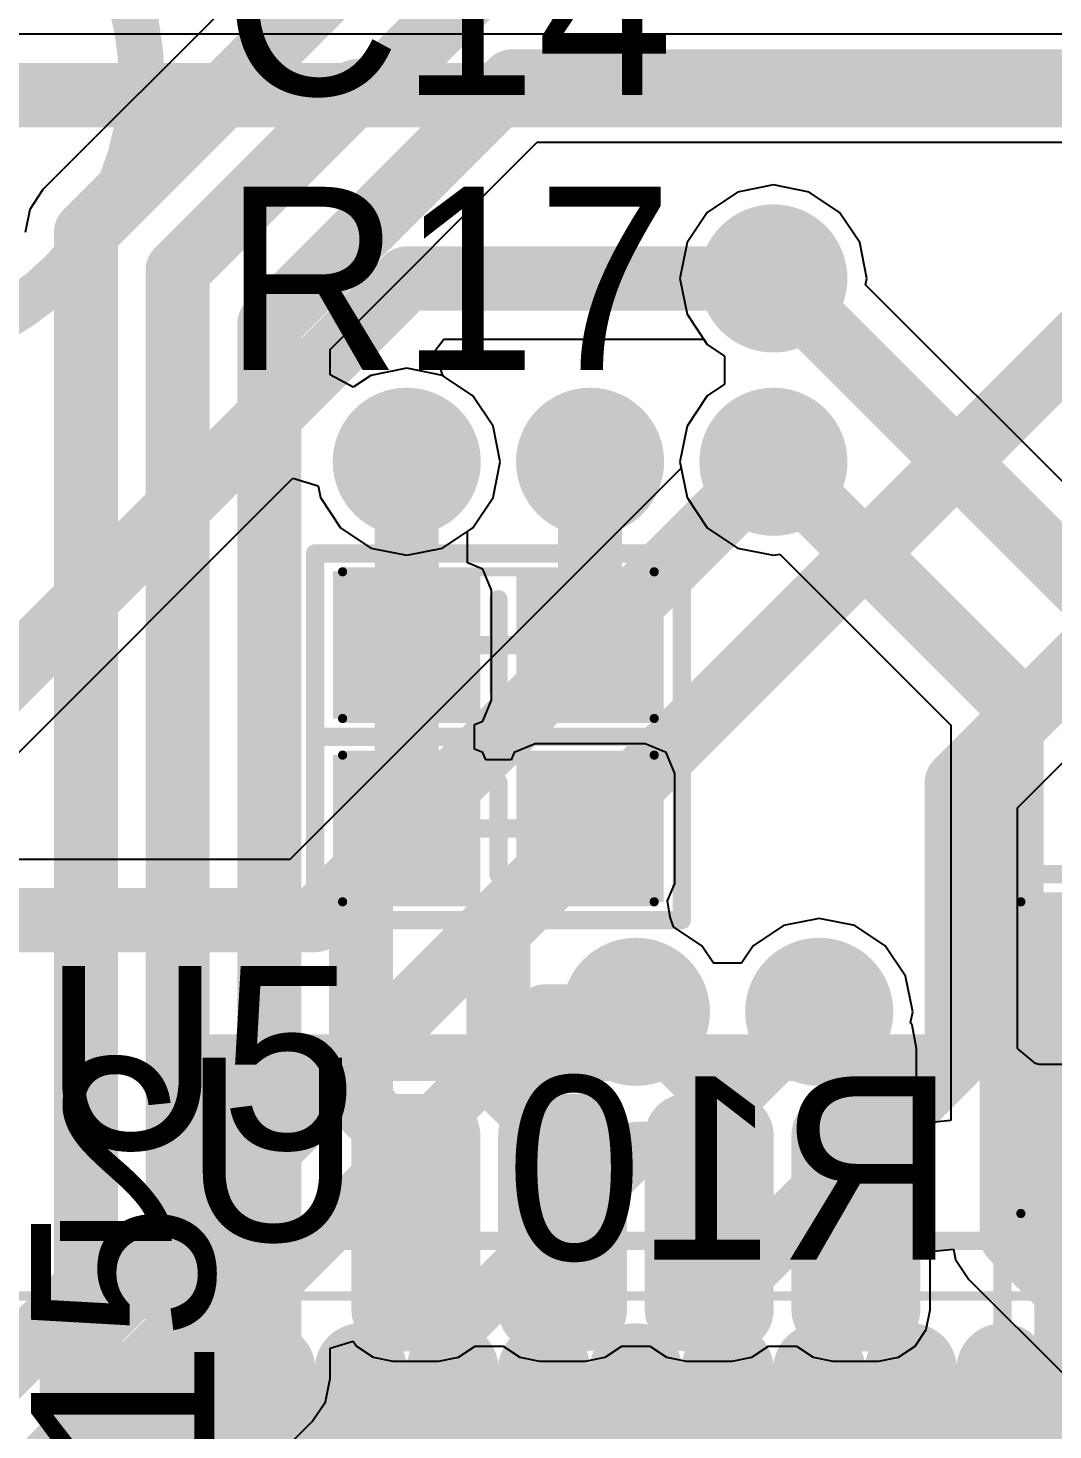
# Model space of a CAD drawing. Header units: millimetres. Extents: x 118 to 288, y 159 to 220.
# Drawn here: x 176.18 to 181.77, y 203.49 to 211.14 of the extents above; entities that cross this region are included whole.
import ezdxf

# ---------------------------------------------------------------- set-up
doc = ezdxf.new("R2010")
doc.units = ezdxf.units.MM
for name, color, linetype in [('BottomLayer', 5, 'Continuous'), ('BottomOverlay', 54, 'Continuous'), ('BottomPaste', 16, 'Continuous'), ('BottomSolder', 6, 'Continuous'), ('InternalPlane1', 76, 'Continuous'), ('InternalPlane2', 16, 'Continuous'), ('Mechanical1', 6, 'Continuous'), ('Mechanical15', 56, 'Continuous'), ('MultiLayer', 9, 'Continuous'), ('PadHoleLayer', 156, 'Continuous'), ('TopLayer', 1, 'Continuous'), ('TopOverlay', 2, 'Continuous'), ('TopPaste', 8, 'Continuous'), ('TopSolder', 216, 'Continuous'), ('ViaHoleLayer', 16, 'Continuous')]:
    doc.layers.add(name, color=color, linetype=linetype)

# ---------------------------------------------------------------- blocks, each defined once
blk = doc.blocks.new('0402__28')
at = {"layer": 'Mechanical15'}
for points, const_width in [([(0.4, 0.85), (-0.4, 0.85)], 0.05), ([(-0.4, -0.85), (-0.4, 0.85)], 0.05), ([(0.4, -0.85), (0.4, 0.85)], 0.05), ([(0, -0.25), (0, 0.25)], 0.1), ([(0.25, 0), (-0.25, 0)], 0.1), ([(0.4, -0.85), (-0.4, -0.85)], 0.05)]:
    blk.add_lwpolyline(points, dxfattribs=dict(at, const_width=const_width))
for points, const_width in [([(-0.4125, 0.85, 1), (-0.3875, 0.85, 1)], 0.025), ([(-0.4125, 0.85, 1), (-0.3875, 0.85, 1)], 0.025), ([(0.3875, 0.85, 1), (0.4125, 0.85, 1)], 0.025), ([(0.3875, 0.85, 1), (0.4125, 0.85, 1)], 0.025), ([(-0.025, 0.25, 1), (0.025, 0.25, 1)], 0.05), ([(-0.275, 0, 1), (-0.225, 0, 1)], 0.05), ([(0.225, 0, 1), (0.275, 0, 1)], 0.05), ([(-0.025, -0.25, 1), (0.025, -0.25, 1)], 0.05), ([(-0.4125, -0.85, 1), (-0.3875, -0.85, 1)], 0.025), ([(-0.4125, -0.85, 1), (-0.3875, -0.85, 1)], 0.025), ([(0.3875, -0.85, 1), (0.4125, -0.85, 1)], 0.025), ([(0.3875, -0.85, 1), (0.4125, -0.85, 1)], 0.025)]:
    blk.add_lwpolyline(points, format="xyb", close=True, dxfattribs=dict(at, const_width=const_width))
at = {"layer": 'TopLayer'}
for points in [[(0.3, 0.8), (-0.3, 0.8), (0.3, 0.2), (-0.3, 0.2)], [(0.3, -0.2), (-0.3, -0.2), (0.3, -0.8), (-0.3, -0.8)]]:
    blk.add_solid(points, dxfattribs=at)
at = {"layer": 'TopOverlay', "const_width": 0.1}
for points in [[(-0.5, -1), (-0.5, 1)], [(0.5, 1), (-0.5, 1)], [(0.5, -1), (0.5, 1)], [(0.5, -1), (-0.5, -1)]]:
    blk.add_lwpolyline(points, dxfattribs=at)
at = {"layer": 'TopOverlay', "const_width": 0.05}
for points in [[(-0.525, 1, 1), (-0.475, 1, 1)], [(-0.525, 1, 1), (-0.475, 1, 1)], [(0.475, 1, 1), (0.525, 1, 1)], [(0.475, 1, 1), (0.525, 1, 1)], [(-0.525, -1, 1), (-0.475, -1, 1)], [(-0.525, -1, 1), (-0.475, -1, 1)], [(0.475, -1, 1), (0.525, -1, 1)], [(0.475, -1, 1), (0.525, -1, 1)]]:
    blk.add_lwpolyline(points, format="xyb", close=True, dxfattribs=at)
at = {"layer": 'TopPaste'}
for points in [[(0.3, 0.8), (-0.3, 0.8), (0.3, 0.2), (-0.3, 0.2)], [(0.3, -0.2), (-0.3, -0.2), (0.3, -0.8), (-0.3, -0.8)]]:
    blk.add_solid(points, dxfattribs=at)
at = {"layer": 'TopSolder'}
for points in [[(0.4016, 0.9016), (-0.4016, 0.9016), (0.4016, 0.0984), (-0.4016, 0.0984)], [(0.4016, -0.0984), (-0.4016, -0.0984), (0.4016, -0.9016), (-0.4016, -0.9016)]]:
    blk.add_solid(points, dxfattribs=at)
blk = doc.blocks.new('LED3MM_BLUE_52')
at = {"layer": 'BottomLayer', "const_width": 0.675}
for points in [[(-1.6075, 0, 1), (-0.9325, 0, 1)], [(0.9325, 0, 1), (1.6075, 0, 1)]]:
    blk.add_lwpolyline(points, format="xyb", close=True, dxfattribs=at)
at = {"layer": 'BottomSolder', "const_width": 0.7766}
for points in [[(-1.6583, 0, 1), (-0.8817, 0, 1)], [(0.8817, 0, 1), (1.6583, 0, 1)]]:
    blk.add_lwpolyline(points, format="xyb", close=True, dxfattribs=at)
at = {"layer": 'InternalPlane1', "const_width": 0.754}
for points in [[(-1.647, 0, 1), (-0.893, 0, 1)], [(0.893, 0, 1), (1.647, 0, 1)]]:
    blk.add_lwpolyline(points, format="xyb", close=True, dxfattribs=at)
at = {"layer": 'InternalPlane2', "const_width": 0.754}
blk.add_lwpolyline([(0.893, 0, 1), (1.647, 0, 1)], format="xyb", close=True, dxfattribs=at)
at = {"layer": 'MultiLayer', "const_width": 0.675}
for points in [[(-1.6075, 0, 1), (-0.9325, 0, 1)], [(0.9325, 0, 1), (1.6075, 0, 1)]]:
    blk.add_lwpolyline(points, format="xyb", close=True, dxfattribs=at)
at = {"layer": 'PadHoleLayer', "const_width": 0.5}
for points in [[(-1.52, 0, 1), (-1.02, 0, 1)], [(1.02, 0, 1), (1.52, 0, 1)]]:
    blk.add_lwpolyline(points, format="xyb", close=True, dxfattribs=at)
at = {"layer": 'TopLayer', "const_width": 0.675}
for points in [[(-1.6075, 0, 1), (-0.9325, 0, 1)], [(0.9325, 0, 1), (1.6075, 0, 1)]]:
    blk.add_lwpolyline(points, format="xyb", close=True, dxfattribs=at)
at = {"layer": 'TopOverlay', "const_width": 0.17}
for points in [[(-1.1441, 0.9642, -0.466308), (1.1541, 0.9642)], [(1.1441, -0.9642, -0.466308), (-1.1541, -0.9642)]]:
    blk.add_lwpolyline(points, format="xyb", dxfattribs=at)
at = {"layer": 'TopOverlay', "const_width": 0.085}
for points in [[(-1.1866, 0.9642, 1), (-1.1016, 0.9642, 1)], [(1.1116, 0.9642, 1), (1.1966, 0.9642, 1)], [(-1.1966, -0.9642, 1), (-1.1116, -0.9642, 1)], [(1.1016, -0.9642, 1), (1.1866, -0.9642, 1)]]:
    blk.add_lwpolyline(points, format="xyb", close=True, dxfattribs=at)
at = {"layer": 'TopSolder', "const_width": 0.7766}
for points in [[(-1.6583, 0, 1), (-0.8817, 0, 1)], [(0.8817, 0, 1), (1.6583, 0, 1)]]:
    blk.add_lwpolyline(points, format="xyb", close=True, dxfattribs=at)
blk = doc.blocks.new('0402__B_85')
at = {"layer": 'BottomLayer'}
for points in [[(0.3, 0.8), (-0.3, 0.8), (0.3, 0.2), (-0.3, 0.2)], [(0.3, -0.2), (-0.3, -0.2), (0.3, -0.8), (-0.3, -0.8)]]:
    blk.add_solid(points, dxfattribs=at)
at = {"layer": 'BottomOverlay', "const_width": 0.1}
for points in [[(-0.5, 1), (-0.5, -1)], [(0.5, 1), (-0.5, 1)], [(0.5, 1), (0.5, -1)], [(0.5, -1), (-0.5, -1)]]:
    blk.add_lwpolyline(points, dxfattribs=at)
at = {"layer": 'BottomOverlay', "const_width": 0.05}
for points in [[(-0.525, 1, 1), (-0.475, 1, 1)], [(-0.525, 1, 1), (-0.475, 1, 1)], [(0.475, 1, 1), (0.525, 1, 1)], [(0.475, 1, 1), (0.525, 1, 1)], [(-0.525, -1, 1), (-0.475, -1, 1)], [(-0.525, -1, 1), (-0.475, -1, 1)], [(0.475, -1, 1), (0.525, -1, 1)], [(0.475, -1, 1), (0.525, -1, 1)]]:
    blk.add_lwpolyline(points, format="xyb", close=True, dxfattribs=at)
at = {"layer": 'BottomPaste'}
for points in [[(0.3, 0.8), (-0.3, 0.8), (0.3, 0.2), (-0.3, 0.2)], [(0.3, -0.2), (-0.3, -0.2), (0.3, -0.8), (-0.3, -0.8)]]:
    blk.add_solid(points, dxfattribs=at)
at = {"layer": 'BottomSolder'}
for points in [[(0.4016, 0.9016), (-0.4016, 0.9016), (0.4016, 0.0984), (-0.4016, 0.0984)], [(0.4016, -0.0984), (-0.4016, -0.0984), (0.4016, -0.9016), (-0.4016, -0.9016)]]:
    blk.add_solid(points, dxfattribs=at)
at = {"layer": 'Mechanical15'}
for points, const_width in [([(0.4, 0.85), (-0.4, 0.85)], 0.05), ([(-0.4, 0.85), (-0.4, -0.85)], 0.05), ([(0.4, 0.85), (0.4, -0.85)], 0.05), ([(0, 0.25), (0, -0.25)], 0.1), ([(0.25, 0), (-0.25, 0)], 0.1), ([(0.4, -0.85), (-0.4, -0.85)], 0.05)]:
    blk.add_lwpolyline(points, dxfattribs=dict(at, const_width=const_width))
for points, const_width in [([(-0.4125, 0.85, 1), (-0.3875, 0.85, 1)], 0.025), ([(-0.4125, 0.85, 1), (-0.3875, 0.85, 1)], 0.025), ([(0.3875, 0.85, 1), (0.4125, 0.85, 1)], 0.025), ([(0.3875, 0.85, 1), (0.4125, 0.85, 1)], 0.025), ([(-0.025, 0.25, 1), (0.025, 0.25, 1)], 0.05), ([(-0.275, 0, 1), (-0.225, 0, 1)], 0.05), ([(0.225, 0, 1), (0.275, 0, 1)], 0.05), ([(-0.025, -0.25, 1), (0.025, -0.25, 1)], 0.05), ([(-0.4125, -0.85, 1), (-0.3875, -0.85, 1)], 0.025), ([(-0.4125, -0.85, 1), (-0.3875, -0.85, 1)], 0.025), ([(0.3875, -0.85, 1), (0.4125, -0.85, 1)], 0.025), ([(0.3875, -0.85, 1), (0.4125, -0.85, 1)], 0.025)]:
    blk.add_lwpolyline(points, format="xyb", close=True, dxfattribs=dict(at, const_width=const_width))
blk = doc.blocks.new('0402__92')
at = {"layer": 'Mechanical15'}
for points, const_width in [([(0.4, 0.85), (-0.4, 0.85)], 0.05), ([(-0.4, -0.85), (-0.4, 0.85)], 0.05), ([(0.4, -0.85), (0.4, 0.85)], 0.05), ([(0, -0.25), (0, 0.25)], 0.1), ([(0.25, 0), (-0.25, 0)], 0.1), ([(0.4, -0.85), (-0.4, -0.85)], 0.05)]:
    blk.add_lwpolyline(points, dxfattribs=dict(at, const_width=const_width))
for points, const_width in [([(-0.4125, 0.85, 1), (-0.3875, 0.85, 1)], 0.025), ([(-0.4125, 0.85, 1), (-0.3875, 0.85, 1)], 0.025), ([(0.3875, 0.85, 1), (0.4125, 0.85, 1)], 0.025), ([(0.3875, 0.85, 1), (0.4125, 0.85, 1)], 0.025), ([(-0.025, 0.25, 1), (0.025, 0.25, 1)], 0.05), ([(-0.275, 0, 1), (-0.225, 0, 1)], 0.05), ([(0.225, 0, 1), (0.275, 0, 1)], 0.05), ([(-0.025, -0.25, 1), (0.025, -0.25, 1)], 0.05), ([(-0.4125, -0.85, 1), (-0.3875, -0.85, 1)], 0.025), ([(-0.4125, -0.85, 1), (-0.3875, -0.85, 1)], 0.025), ([(0.3875, -0.85, 1), (0.4125, -0.85, 1)], 0.025), ([(0.3875, -0.85, 1), (0.4125, -0.85, 1)], 0.025)]:
    blk.add_lwpolyline(points, format="xyb", close=True, dxfattribs=dict(at, const_width=const_width))
at = {"layer": 'TopLayer'}
for points in [[(0.3, 0.8), (-0.3, 0.8), (0.3, 0.2), (-0.3, 0.2)], [(0.3, -0.2), (-0.3, -0.2), (0.3, -0.8), (-0.3, -0.8)]]:
    blk.add_solid(points, dxfattribs=at)
at = {"layer": 'TopOverlay', "const_width": 0.1}
for points in [[(-0.5, -1), (-0.5, 1)], [(0.5, 1), (-0.5, 1)], [(0.5, -1), (0.5, 1)], [(0.5, -1), (-0.5, -1)]]:
    blk.add_lwpolyline(points, dxfattribs=at)
at = {"layer": 'TopOverlay', "const_width": 0.05}
for points in [[(-0.525, 1, 1), (-0.475, 1, 1)], [(-0.525, 1, 1), (-0.475, 1, 1)], [(0.475, 1, 1), (0.525, 1, 1)], [(0.475, 1, 1), (0.525, 1, 1)], [(-0.525, -1, 1), (-0.475, -1, 1)], [(-0.525, -1, 1), (-0.475, -1, 1)], [(0.475, -1, 1), (0.525, -1, 1)], [(0.475, -1, 1), (0.525, -1, 1)]]:
    blk.add_lwpolyline(points, format="xyb", close=True, dxfattribs=at)
at = {"layer": 'TopPaste'}
for points in [[(0.3, 0.8), (-0.3, 0.8), (0.3, 0.2), (-0.3, 0.2)], [(0.3, -0.2), (-0.3, -0.2), (0.3, -0.8), (-0.3, -0.8)]]:
    blk.add_solid(points, dxfattribs=at)
at = {"layer": 'TopSolder'}
for points in [[(0.4016, 0.9016), (-0.4016, 0.9016), (0.4016, 0.0984), (-0.4016, 0.0984)], [(0.4016, -0.0984), (-0.4016, -0.0984), (0.4016, -0.9016), (-0.4016, -0.9016)]]:
    blk.add_solid(points, dxfattribs=at)
blk = doc.blocks.new('LQFP64_B_98')
at = {"layer": 'BottomLayer', "const_width": 0.3}
for points in [[(-1.25, -4.8), (-1.25, -6.3)], [(-0.75, -4.8), (-0.75, -6.3)], [(-0.25, -4.8), (-0.25, -6.3)], [(0.25, -4.8), (0.25, -6.3)], [(0.75, -4.8), (0.75, -6.3)], [(1.25, -4.8), (1.25, -6.3)], [(1.75, -4.8), (1.75, -6.3)], [(2.25, -4.8), (2.25, -6.3)], [(2.75, -4.8), (2.75, -6.3)], [(3.25, -4.8), (3.25, -6.3)], [(3.75, -4.8), (3.75, -6.3)]]:
    blk.add_lwpolyline(points, dxfattribs=at)
at = {"layer": 'BottomLayer', "const_width": 0.15}
for points in [[(-1.325, -6.3, 1), (-1.175, -6.3, 1)], [(-0.825, -6.3, 1), (-0.675, -6.3, 1)], [(-0.325, -6.3, 1), (-0.175, -6.3, 1)], [(0.175, -6.3, 1), (0.325, -6.3, 1)], [(0.675, -6.3, 1), (0.825, -6.3, 1)], [(1.175, -6.3, 1), (1.325, -6.3, 1)], [(1.675, -6.3, 1), (1.825, -6.3, 1)], [(2.175, -6.3, 1), (2.325, -6.3, 1)], [(2.675, -6.3, 1), (2.825, -6.3, 1)], [(3.175, -6.3, 1), (3.325, -6.3, 1)], [(3.675, -6.3, 1), (3.825, -6.3, 1)]]:
    blk.add_lwpolyline(points, format="xyb", close=True, dxfattribs=at)
at = {"layer": 'BottomPaste', "const_width": 0.3}
for points in [[(-1.25, -4.8), (-1.25, -6.3)], [(-0.75, -4.8), (-0.75, -6.3)], [(-0.25, -4.8), (-0.25, -6.3)], [(0.25, -4.8), (0.25, -6.3)], [(0.75, -4.8), (0.75, -6.3)], [(1.25, -4.8), (1.25, -6.3)], [(1.75, -4.8), (1.75, -6.3)], [(2.25, -4.8), (2.25, -6.3)], [(2.75, -4.8), (2.75, -6.3)], [(3.25, -4.8), (3.25, -6.3)], [(3.75, -4.8), (3.75, -6.3)]]:
    blk.add_lwpolyline(points, dxfattribs=at)
at = {"layer": 'BottomPaste', "const_width": 0.15}
for points in [[(-1.325, -6.3, 1), (-1.175, -6.3, 1)], [(-0.825, -6.3, 1), (-0.675, -6.3, 1)], [(-0.325, -6.3, 1), (-0.175, -6.3, 1)], [(0.175, -6.3, 1), (0.325, -6.3, 1)], [(0.675, -6.3, 1), (0.825, -6.3, 1)], [(1.175, -6.3, 1), (1.325, -6.3, 1)], [(1.675, -6.3, 1), (1.825, -6.3, 1)], [(2.175, -6.3, 1), (2.325, -6.3, 1)], [(2.675, -6.3, 1), (2.825, -6.3, 1)], [(3.175, -6.3, 1), (3.325, -6.3, 1)], [(3.675, -6.3, 1), (3.825, -6.3, 1)]]:
    blk.add_lwpolyline(points, format="xyb", close=True, dxfattribs=at)
at = {"layer": 'BottomSolder', "const_width": 0.5032}
for points in [[(-1.75, -4.8), (-1.75, -6.3)], [(-1.25, -4.8), (-1.25, -6.3)], [(-0.75, -4.8), (-0.75, -6.3)], [(-0.25, -4.8), (-0.25, -6.3)], [(0.25, -4.8), (0.25, -6.3)], [(0.75, -4.8), (0.75, -6.3)], [(1.25, -4.8), (1.25, -6.3)], [(1.75, -4.8), (1.75, -6.3)], [(2.25, -4.8), (2.25, -6.3)], [(2.75, -4.8), (2.75, -6.3)], [(3.25, -4.8), (3.25, -6.3)], [(3.75, -4.8), (3.75, -6.3)]]:
    blk.add_lwpolyline(points, dxfattribs=at)
at = {"layer": 'BottomSolder', "const_width": 0.2516}
for points in [[(-1.8758, -6.3, 1), (-1.6242, -6.3, 1)], [(-1.3758, -6.3, 1), (-1.1242, -6.3, 1)], [(-0.8758, -6.3, 1), (-0.6242, -6.3, 1)], [(-0.3758, -6.3, 1), (-0.1242, -6.3, 1)], [(0.1242, -6.3, 1), (0.3758, -6.3, 1)], [(0.6242, -6.3, 1), (0.8758, -6.3, 1)], [(1.1242, -6.3, 1), (1.3758, -6.3, 1)], [(1.6242, -6.3, 1), (1.8758, -6.3, 1)], [(2.1242, -6.3, 1), (2.3758, -6.3, 1)], [(2.6242, -6.3, 1), (2.8758, -6.3, 1)], [(3.1242, -6.3, 1), (3.3758, -6.3, 1)], [(3.6242, -6.3, 1), (3.8758, -6.3, 1)]]:
    blk.add_lwpolyline(points, format="xyb", close=True, dxfattribs=at)
at = {"layer": 'Mechanical15', "const_width": 0.05}
blk.add_lwpolyline([(6.7, -6.7), (-6.7, -6.7)], dxfattribs=at)
blk = doc.blocks.new('USON_8L_101')
at = {"layer": 'Mechanical15', "const_width": 0.254}
for points in [[(-3, 2.3), (3, 2.3)], [(-3, 2.3), (-3, -2.3)], [(3, 2.3), (3, -2.3)], [(0, 0.6), (0, -0.6)], [(-0.6, 0), (0.6, 0)], [(-3, -2.3), (3, -2.3)]]:
    blk.add_lwpolyline(points, dxfattribs=at)
at = {"layer": 'Mechanical15', "const_width": 0.127}
for points in [[(-3.0635, 2.3, 1), (-2.9365, 2.3, 1)], [(-3.0635, 2.3, 1), (-2.9365, 2.3, 1)], [(2.9365, 2.3, 1), (3.0635, 2.3, 1)], [(2.9365, 2.3, 1), (3.0635, 2.3, 1)], [(-0.0635, 0.6, 1), (0.0635, 0.6, 1)], [(-0.6635, 0, 1), (-0.5365, 0, 1)], [(0.5365, 0, 1), (0.6635, 0, 1)], [(-0.0635, -0.6, 1), (0.0635, -0.6, 1)], [(-3.0635, -2.3, 1), (-2.9365, -2.3, 1)], [(-3.0635, -2.3, 1), (-2.9365, -2.3, 1)], [(2.9365, -2.3, 1), (3.0635, -2.3, 1)], [(2.9365, -2.3, 1), (3.0635, -2.3, 1)]]:
    blk.add_lwpolyline(points, format="xyb", close=True, dxfattribs=at)
at = {"layer": 'TopLayer', "const_width": 0.125}
for points in [[(-2.6375, 1.325, 1), (-2.5125, 1.325, 1)], [(-1.6875, 1.325, 1), (-1.5625, 1.325, 1)], [(1.5625, 1.325, 1), (1.6875, 1.325, 1)], [(2.5125, 1.325, 1), (2.6375, 1.325, 1)], [(-2.6375, 1.075, 1), (-2.5125, 1.075, 1)], [(-1.6875, 1.075, 1), (-1.5625, 1.075, 1)], [(1.5625, 1.075, 1), (1.6875, 1.075, 1)], [(2.5125, 1.075, 1), (2.6375, 1.075, 1)], [(-2.6375, 0.525, 1), (-2.5125, 0.525, 1)], [(-1.6875, 0.525, 1), (-1.5625, 0.525, 1)], [(1.5625, 0.525, 1), (1.6875, 0.525, 1)], [(2.5125, 0.525, 1), (2.6375, 0.525, 1)], [(-2.6375, 0.275, 1), (-2.5125, 0.275, 1)], [(-1.6875, 0.275, 1), (-1.5625, 0.275, 1)], [(1.5625, 0.275, 1), (1.6875, 0.275, 1)], [(2.5125, 0.275, 1), (2.6375, 0.275, 1)], [(-2.6375, -0.275, 1), (-2.5125, -0.275, 1)], [(-1.6875, -0.275, 1), (-1.5625, -0.275, 1)], [(1.5625, -0.275, 1), (1.6875, -0.275, 1)], [(2.5125, -0.275, 1), (2.6375, -0.275, 1)], [(-2.6375, -0.525, 1), (-2.5125, -0.525, 1)], [(-1.6875, -0.525, 1), (-1.5625, -0.525, 1)], [(1.5625, -0.525, 1), (1.6875, -0.525, 1)], [(2.5125, -0.525, 1), (2.6375, -0.525, 1)], [(-2.6375, -1.075, 1), (-2.5125, -1.075, 1)], [(-1.6875, -1.075, 1), (-1.5625, -1.075, 1)], [(1.5625, -1.075, 1), (1.6875, -1.075, 1)], [(2.5125, -1.075, 1), (2.6375, -1.075, 1)], [(-2.6375, -1.325, 1), (-2.5125, -1.325, 1)], [(-1.6875, -1.325, 1), (-1.5625, -1.325, 1)], [(1.5625, -1.325, 1), (1.6875, -1.325, 1)], [(2.5125, -1.325, 1), (2.6375, -1.325, 1)]]:
    blk.add_lwpolyline(points, format="xyb", close=True, dxfattribs=at)
at = {"layer": 'TopLayer'}
for points in [[(-1.15, -1.5), (1.15, -1.5), (-1.15, 1.5), (1.15, 1.5)], [(-2.575, 0.95), (-1.625, 0.95), (-2.575, 1.45), (-1.625, 1.45)], [(1.625, 0.95), (2.575, 0.95), (1.625, 1.45), (2.575, 1.45)], [(-2.7, 1.075), (-1.5, 1.075), (-2.7, 1.325), (-1.5, 1.325)], [(1.5, 1.075), (2.7, 1.075), (1.5, 1.325), (2.7, 1.325)], [(-2.575, 0.15), (-1.625, 0.15), (-2.575, 0.65), (-1.625, 0.65)], [(1.625, 0.15), (2.575, 0.15), (1.625, 0.65), (2.575, 0.65)], [(-2.7, 0.275), (-1.5, 0.275), (-2.7, 0.525), (-1.5, 0.525)], [(1.5, 0.275), (2.7, 0.275), (1.5, 0.525), (2.7, 0.525)], [(-2.575, -0.65), (-1.625, -0.65), (-2.575, -0.15), (-1.625, -0.15)], [(1.625, -0.65), (2.575, -0.65), (1.625, -0.15), (2.575, -0.15)], [(-2.7, -0.525), (-1.5, -0.525), (-2.7, -0.275), (-1.5, -0.275)], [(1.5, -0.525), (2.7, -0.525), (1.5, -0.275), (2.7, -0.275)], [(-2.575, -1.45), (-1.625, -1.45), (-2.575, -0.95), (-1.625, -0.95)], [(1.625, -1.45), (2.575, -1.45), (1.625, -0.95), (2.575, -0.95)], [(-2.7, -1.325), (-1.5, -1.325), (-2.7, -1.075), (-1.5, -1.075)], [(1.5, -1.325), (2.7, -1.325), (1.5, -1.075), (2.7, -1.075)]]:
    blk.add_solid(points, dxfattribs=at)
at = {"layer": 'TopOverlay'}
for p, q in [((-2, 1.25), (-2, 2)), ((-2, 2), (-1.25, 2)), ((-1.25, 2), (-2, 1.25))]:
    blk.add_line(p, q, dxfattribs=at)
at = {"layer": 'TopOverlay', "const_width": 0.1}
for points in [[(-2, 2), (-2, -1.7)], [(-2, 2), (-1.25, 2)], [(-1.25, 2), (2, 2)], [(2, 2), (2, -1.7)], [(-2, -1.7), (-2, -2)], [(2, -1.7), (2, -2)], [(-2, -2), (2, -2)]]:
    blk.add_lwpolyline(points, dxfattribs=at)
at = {"layer": 'TopOverlay', "const_width": 0.05}
for points in [[(-2.025, 2, 1), (-1.975, 2, 1)], [(-2.025, 2, 1), (-1.975, 2, 1)], [(-1.275, 2, 1), (-1.225, 2, 1)], [(-1.275, 2, 1), (-1.225, 2, 1)], [(1.975, 2, 1), (2.025, 2, 1)], [(1.975, 2, 1), (2.025, 2, 1)], [(-2.025, -1.7, 1), (-1.975, -1.7, 1)], [(-2.025, -1.7, 1), (-1.975, -1.7, 1)], [(1.975, -1.7, 1), (2.025, -1.7, 1)], [(1.975, -1.7, 1), (2.025, -1.7, 1)], [(-2.025, -2, 1), (-1.975, -2, 1)], [(-2.025, -2, 1), (-1.975, -2, 1)], [(1.975, -2, 1), (2.025, -2, 1)], [(1.975, -2, 1), (2.025, -2, 1)]]:
    blk.add_lwpolyline(points, format="xyb", close=True, dxfattribs=at)
at = {"layer": 'TopPaste', "const_width": 0.125}
for points in [[(-2.6375, 1.325, 1), (-2.5125, 1.325, 1)], [(-1.6875, 1.325, 1), (-1.5625, 1.325, 1)], [(1.5625, 1.325, 1), (1.6875, 1.325, 1)], [(2.5125, 1.325, 1), (2.6375, 1.325, 1)], [(-2.6375, 1.075, 1), (-2.5125, 1.075, 1)], [(-1.6875, 1.075, 1), (-1.5625, 1.075, 1)], [(1.5625, 1.075, 1), (1.6875, 1.075, 1)], [(2.5125, 1.075, 1), (2.6375, 1.075, 1)], [(-2.6375, 0.525, 1), (-2.5125, 0.525, 1)], [(-1.6875, 0.525, 1), (-1.5625, 0.525, 1)], [(1.5625, 0.525, 1), (1.6875, 0.525, 1)], [(2.5125, 0.525, 1), (2.6375, 0.525, 1)], [(-2.6375, 0.275, 1), (-2.5125, 0.275, 1)], [(-1.6875, 0.275, 1), (-1.5625, 0.275, 1)], [(1.5625, 0.275, 1), (1.6875, 0.275, 1)], [(2.5125, 0.275, 1), (2.6375, 0.275, 1)], [(-2.6375, -0.275, 1), (-2.5125, -0.275, 1)], [(-1.6875, -0.275, 1), (-1.5625, -0.275, 1)], [(1.5625, -0.275, 1), (1.6875, -0.275, 1)], [(2.5125, -0.275, 1), (2.6375, -0.275, 1)], [(-2.6375, -0.525, 1), (-2.5125, -0.525, 1)], [(-1.6875, -0.525, 1), (-1.5625, -0.525, 1)], [(1.5625, -0.525, 1), (1.6875, -0.525, 1)], [(2.5125, -0.525, 1), (2.6375, -0.525, 1)], [(-2.6375, -1.075, 1), (-2.5125, -1.075, 1)], [(-1.6875, -1.075, 1), (-1.5625, -1.075, 1)], [(1.5625, -1.075, 1), (1.6875, -1.075, 1)], [(2.5125, -1.075, 1), (2.6375, -1.075, 1)], [(-2.6375, -1.325, 1), (-2.5125, -1.325, 1)], [(-1.6875, -1.325, 1), (-1.5625, -1.325, 1)], [(1.5625, -1.325, 1), (1.6875, -1.325, 1)], [(2.5125, -1.325, 1), (2.6375, -1.325, 1)]]:
    blk.add_lwpolyline(points, format="xyb", close=True, dxfattribs=at)
at = {"layer": 'TopPaste'}
for points in [[(-1.15, -1.5), (1.15, -1.5), (-1.15, 1.5), (1.15, 1.5)], [(-2.575, 0.95), (-1.625, 0.95), (-2.575, 1.45), (-1.625, 1.45)], [(1.625, 0.95), (2.575, 0.95), (1.625, 1.45), (2.575, 1.45)], [(-2.7, 1.075), (-1.5, 1.075), (-2.7, 1.325), (-1.5, 1.325)], [(1.5, 1.075), (2.7, 1.075), (1.5, 1.325), (2.7, 1.325)], [(-2.575, 0.15), (-1.625, 0.15), (-2.575, 0.65), (-1.625, 0.65)], [(1.625, 0.15), (2.575, 0.15), (1.625, 0.65), (2.575, 0.65)], [(-2.7, 0.275), (-1.5, 0.275), (-2.7, 0.525), (-1.5, 0.525)], [(1.5, 0.275), (2.7, 0.275), (1.5, 0.525), (2.7, 0.525)], [(-2.575, -0.65), (-1.625, -0.65), (-2.575, -0.15), (-1.625, -0.15)], [(1.625, -0.65), (2.575, -0.65), (1.625, -0.15), (2.575, -0.15)], [(-2.7, -0.525), (-1.5, -0.525), (-2.7, -0.275), (-1.5, -0.275)], [(1.5, -0.525), (2.7, -0.525), (1.5, -0.275), (2.7, -0.275)], [(-2.575, -1.45), (-1.625, -1.45), (-2.575, -0.95), (-1.625, -0.95)], [(1.625, -1.45), (2.575, -1.45), (1.625, -0.95), (2.575, -0.95)], [(-2.7, -1.325), (-1.5, -1.325), (-2.7, -1.075), (-1.5, -1.075)], [(1.5, -1.325), (2.7, -1.325), (1.5, -1.075), (2.7, -1.075)]]:
    blk.add_solid(points, dxfattribs=at)
at = {"layer": 'TopSolder', "const_width": 0.2266}
for points in [[(-2.6883, 1.325, 1), (-2.4617, 1.325, 1)], [(-1.7383, 1.325, 1), (-1.5117, 1.325, 1)], [(1.5117, 1.325, 1), (1.7383, 1.325, 1)], [(2.4617, 1.325, 1), (2.6883, 1.325, 1)], [(-2.6883, 1.075, 1), (-2.4617, 1.075, 1)], [(-1.7383, 1.075, 1), (-1.5117, 1.075, 1)], [(1.5117, 1.075, 1), (1.7383, 1.075, 1)], [(2.4617, 1.075, 1), (2.6883, 1.075, 1)], [(-2.6883, 0.525, 1), (-2.4617, 0.525, 1)], [(-1.7383, 0.525, 1), (-1.5117, 0.525, 1)], [(1.5117, 0.525, 1), (1.7383, 0.525, 1)], [(2.4617, 0.525, 1), (2.6883, 0.525, 1)], [(-2.6883, 0.275, 1), (-2.4617, 0.275, 1)], [(-1.7383, 0.275, 1), (-1.5117, 0.275, 1)], [(1.5117, 0.275, 1), (1.7383, 0.275, 1)], [(2.4617, 0.275, 1), (2.6883, 0.275, 1)], [(-2.6883, -0.275, 1), (-2.4617, -0.275, 1)], [(-1.7383, -0.275, 1), (-1.5117, -0.275, 1)], [(1.5117, -0.275, 1), (1.7383, -0.275, 1)], [(2.4617, -0.275, 1), (2.6883, -0.275, 1)], [(-2.6883, -0.525, 1), (-2.4617, -0.525, 1)], [(-1.7383, -0.525, 1), (-1.5117, -0.525, 1)], [(1.5117, -0.525, 1), (1.7383, -0.525, 1)], [(2.4617, -0.525, 1), (2.6883, -0.525, 1)], [(-2.6883, -1.075, 1), (-2.4617, -1.075, 1)], [(-1.7383, -1.075, 1), (-1.5117, -1.075, 1)], [(1.5117, -1.075, 1), (1.7383, -1.075, 1)], [(2.4617, -1.075, 1), (2.6883, -1.075, 1)], [(-2.6883, -1.325, 1), (-2.4617, -1.325, 1)], [(-1.7383, -1.325, 1), (-1.5117, -1.325, 1)], [(1.5117, -1.325, 1), (1.7383, -1.325, 1)], [(2.4617, -1.325, 1), (2.6883, -1.325, 1)]]:
    blk.add_lwpolyline(points, format="xyb", close=True, dxfattribs=at)
at = {"layer": 'TopSolder'}
for points in [[(-2.575, 0.8484), (-1.625, 0.8484), (-2.575, 1.5516), (-1.625, 1.5516)], [(-1.2516, -1.6016), (1.2516, -1.6016), (-1.2516, 1.6016), (1.2516, 1.6016)], [(1.625, 0.8484), (2.575, 0.8484), (1.625, 1.5516), (2.575, 1.5516)], [(-2.8016, 1.075), (-1.3984, 1.075), (-2.8016, 1.325), (-1.3984, 1.325)], [(1.3984, 1.075), (2.8016, 1.075), (1.3984, 1.325), (2.8016, 1.325)], [(-2.575, 0.0484), (-1.625, 0.0484), (-2.575, 0.7516), (-1.625, 0.7516)], [(1.625, 0.0484), (2.575, 0.0484), (1.625, 0.7516), (2.575, 0.7516)], [(-2.8016, 0.275), (-1.3984, 0.275), (-2.8016, 0.525), (-1.3984, 0.525)], [(1.3984, 0.275), (2.8016, 0.275), (1.3984, 0.525), (2.8016, 0.525)], [(-2.575, -0.7516), (-1.625, -0.7516), (-2.575, -0.0484), (-1.625, -0.0484)], [(1.625, -0.7516), (2.575, -0.7516), (1.625, -0.0484), (2.575, -0.0484)], [(-2.8016, -0.525), (-1.3984, -0.525), (-2.8016, -0.275), (-1.3984, -0.275)], [(1.3984, -0.525), (2.8016, -0.525), (1.3984, -0.275), (2.8016, -0.275)], [(-2.575, -1.5516), (-1.625, -1.5516), (-2.575, -0.8484), (-1.625, -0.8484)], [(1.625, -1.5516), (2.575, -1.5516), (1.625, -0.8484), (2.575, -0.8484)], [(-2.8016, -1.325), (-1.3984, -1.325), (-2.8016, -1.075), (-1.3984, -1.075)], [(1.3984, -1.325), (2.8016, -1.325), (1.3984, -1.075), (2.8016, -1.075)]]:
    blk.add_solid(points, dxfattribs=at)

msp = doc.modelspace()

# ---------------------------------------------------------------- linework, layer by layer
at = {"layer": 'BottomLayer'}
for p, q in [((188.13, 211.1064), (175, 211.1064)), ((178.4047, 209.3828), (178.453, 209.4436)), ((178.453, 209.4436), (179.8701, 209.4436)), ((179.8701, 209.4436), (179.8895, 209.4145)), ((178.4442, 209.2491), (178.4047, 209.3828)), ((179.8895, 209.4145), (179.984, 209.3514)), ((179.984, 209.3514), (179.984, 209.1986)), ((178.4499, 209.2428), (178.4442, 209.2491)), ((178.6105, 209.1355), (178.4499, 209.2428)), ((178.721, 208.9701), (178.6105, 209.1355)), ((179.8895, 209.1355), (179.779, 208.9701)), ((179.984, 209.1986), (179.8895, 209.1355)), ((178.7598, 208.775), (178.721, 208.9701)), ((179.779, 208.9701), (179.7402, 208.775)), ((178.721, 208.5799), (178.7598, 208.775)), ((179.7402, 208.775), (179.747, 208.7407)), ((175.84, 206.8964), (177.6286, 208.685)), ((179.747, 208.7407), (177.6127, 206.6064)), ((177.6286, 208.685), (177.7664, 208.6432)), ((177.7664, 208.6432), (177.779, 208.5799)), ((177.779, 208.5799), (177.8895, 208.4145)), ((178.6105, 208.4145), (178.721, 208.5799)), ((177.8895, 208.4145), (178.0549, 208.304)), ((178.4451, 208.304), (178.6105, 208.4145)), ((178.0549, 208.304), (178.25, 208.2652)), ((178.25, 208.2652), (178.4451, 208.304)), ((181.5814, 206.8877), (182.5472, 207.8536)), ((181.5814, 205.5757), (181.5814, 206.8877)), ((177.6127, 206.6064), (176.1299, 206.6064)), ((181.679, 205.494), (181.5814, 205.5757)), ((181.6996, 205.4875), (181.679, 205.494)), ((181.7034, 205.4874), (181.6996, 205.4875)), ((182.3, 205.4874), (181.7034, 205.4874))]:
    msp.add_line(p, q, dxfattribs=at)
for points, const_width in [([(175, 210.775), (188.13, 210.775)], 0.35), ([(176.5, 204.025), (182.75, 210.275)], 0.35), ([(175, 206.525), (178.25, 209.775)], 0.35), ([(178.25, 209.775), (180.25, 209.775)], 0.35), ([(177.75, 206.275), (180.25, 208.775)], 0.35), ([(181.25, 207.025), (182.5, 208.275)], 0.35), ([(181.25, 205.525), (181.25, 207.025)], 0.35), ([(175.75, 206.275), (177.75, 206.275)], 0.35), ([(177.5, 204.275), (179, 205.775)], 0.3), ([(179, 205.775), (179.5, 205.775)], 0.3), ([(179.75, 205.025), (180.5, 205.775)], 0.3), ([(180, 204.275), (181.25, 205.525)], 0.35), ([(178.5, 204.025), (179.5, 205.025)], 0.3), ([(179.5, 205.025), (179.75, 205.025)], 0.3), ([(177.5, 203.075), (177.5, 204.275)], 0.3), ([(180, 203.075), (180, 204.275)], 0.35), ([(176.5, 203.075), (176.5, 204.025)], 0.35), ([(178.5, 203.075), (178.5, 204.025)], 0.3)]:
    msp.add_lwpolyline(points, dxfattribs=dict(at, const_width=const_width))
for points, const_width in [([(180.075, 209.775, 1), (180.425, 209.775, 1)], 0.35), ([(178.1625, 209.775, 1), (178.3375, 209.775, 1)], 0.175), ([(178.1625, 209.775, 1), (178.3375, 209.775, 1)], 0.175), ([(180.1625, 209.775, 1), (180.3375, 209.775, 1)], 0.175), ([(178.075, 208.775, 1), (178.425, 208.775, 1)], 0.35), ([(179.075, 208.775, 1), (179.425, 208.775, 1)], 0.35), ([(180.075, 208.775, 1), (180.425, 208.775, 1)], 0.35), ([(180.1625, 208.775, 1), (180.3375, 208.775, 1)], 0.175), ([(181.1625, 207.025, 1), (181.3375, 207.025, 1)], 0.175), ([(181.1625, 207.025, 1), (181.3375, 207.025, 1)], 0.175), ([(177.6625, 206.275, 1), (177.8375, 206.275, 1)], 0.175), ([(177.6625, 206.275, 1), (177.8375, 206.275, 1)], 0.175), ([(179.325, 205.775, 1), (179.675, 205.775, 1)], 0.35), ([(180.325, 205.775, 1), (180.675, 205.775, 1)], 0.35), ([(178.925, 205.775, 1), (179.075, 205.775, 1)], 0.15), ([(178.925, 205.775, 1), (179.075, 205.775, 1)], 0.15), ([(179.425, 205.775, 1), (179.575, 205.775, 1)], 0.15), ([(180.425, 205.775, 1), (180.575, 205.775, 1)], 0.15), ([(181.1625, 205.525, 1), (181.3375, 205.525, 1)], 0.175), ([(181.1625, 205.525, 1), (181.3375, 205.525, 1)], 0.175), ([(179.425, 205.025, 1), (179.575, 205.025, 1)], 0.15), ([(179.425, 205.025, 1), (179.575, 205.025, 1)], 0.15), ([(179.675, 205.025, 1), (179.825, 205.025, 1)], 0.15), ([(179.675, 205.025, 1), (179.825, 205.025, 1)], 0.15), ([(177.425, 204.275, 1), (177.575, 204.275, 1)], 0.15), ([(177.425, 204.275, 1), (177.575, 204.275, 1)], 0.15), ([(179.9125, 204.275, 1), (180.0875, 204.275, 1)], 0.175), ([(179.9125, 204.275, 1), (180.0875, 204.275, 1)], 0.175), ([(176.4125, 204.025, 1), (176.5875, 204.025, 1)], 0.175), ([(176.4125, 204.025, 1), (176.5875, 204.025, 1)], 0.175), ([(178.425, 204.025, 1), (178.575, 204.025, 1)], 0.15), ([(178.425, 204.025, 1), (178.575, 204.025, 1)], 0.15)]:
    msp.add_lwpolyline(points, format="xyb", close=True, dxfattribs=dict(at, const_width=const_width))
at = {"layer": 'InternalPlane1', "const_width": 0.404}
for points in [[(180.048, 209.775, 1), (180.452, 209.775, 1)], [(178.048, 208.775, 1), (178.452, 208.775, 1)], [(180.048, 208.775, 1), (180.452, 208.775, 1)], [(179.298, 205.775, 1), (179.702, 205.775, 1)], [(180.298, 205.775, 1), (180.702, 205.775, 1)]]:
    msp.add_lwpolyline(points, format="xyb", close=True, dxfattribs=at)
at = {"layer": 'InternalPlane2', "const_width": 0.404}
for points in [[(180.048, 209.775, 1), (180.452, 209.775, 1)], [(179.048, 208.775, 1), (179.452, 208.775, 1)], [(180.048, 208.775, 1), (180.452, 208.775, 1)], [(179.298, 205.775, 1), (179.702, 205.775, 1)], [(180.298, 205.775, 1), (180.702, 205.775, 1)]]:
    msp.add_lwpolyline(points, format="xyb", close=True, dxfattribs=at)
at = {"layer": 'Mechanical1'}
for points, const_width in [([(176.8033, 210.8645, 1), (173.8033, 210.8645, 1)], 0.25), ([(176.7408, 210.8645, 1), (176.8658, 210.8645, 1)], 0.125)]:
    msp.add_lwpolyline(points, format="xyb", close=True, dxfattribs=dict(at, const_width=const_width))
at = {"layer": 'MultiLayer', "const_width": 0.35}
for points in [[(180.075, 209.775, 1), (180.425, 209.775, 1)], [(178.075, 208.775, 1), (178.425, 208.775, 1)], [(179.075, 208.775, 1), (179.425, 208.775, 1)], [(180.075, 208.775, 1), (180.425, 208.775, 1)], [(179.325, 205.775, 1), (179.675, 205.775, 1)], [(180.325, 205.775, 1), (180.675, 205.775, 1)]]:
    msp.add_lwpolyline(points, format="xyb", close=True, dxfattribs=at)
at = {"layer": 'TopLayer'}
for p, q in [((178.5657, 212.5593), (176.2657, 210.2593)), ((177.8314, 209.3877), (178.9623, 210.5186)), ((178.9623, 210.5186), (183.3591, 210.5186)), ((180.25, 210.2848), (180.0549, 210.246)), ((180.4451, 210.246), (180.25, 210.2848)), ((176.2657, 210.2593), (176.1939, 210.1518)), ((180.0549, 210.246), (179.8895, 210.1355)), ((180.6105, 210.1355), (180.4451, 210.246)), ((176.1939, 210.1518), (176.1686, 210.025)), ((179.8895, 210.1355), (179.779, 209.9701)), ((180.721, 209.9701), (180.6105, 210.1355)), ((179.779, 209.9701), (179.7402, 209.775)), ((180.7598, 209.775), (180.721, 209.9701)), ((179.7402, 209.775), (179.779, 209.5799)), ((180.753, 209.7407), (180.7598, 209.775)), ((182.3093, 208.1843), (180.753, 209.7407)), ((179.779, 209.5799), (179.8895, 209.4145)), ((177.8314, 209.2494), (177.8314, 209.3877)), ((179.8895, 209.4145), (179.984, 209.3514)), ((178.25, 209.2848), (178.0549, 209.246)), ((178.4451, 209.246), (178.25, 209.2848)), ((179.984, 209.3514), (179.984, 209.1986)), ((177.9584, 209.1815), (177.8314, 209.2494)), ((178.0549, 209.246), (177.9584, 209.1815)), ((178.6105, 209.1355), (178.4451, 209.246)), ((178.721, 208.9701), (178.6105, 209.1355)), ((179.8895, 209.1355), (179.779, 208.9701)), ((179.984, 209.1986), (179.8895, 209.1355)), ((178.7598, 208.775), (178.721, 208.9701)), ((179.779, 208.9701), (179.7402, 208.775)), ((178.721, 208.5799), (178.7598, 208.775)), ((179.7402, 208.775), (179.779, 208.5799)), ((178.6105, 208.4145), (178.721, 208.5799)), ((179.779, 208.5799), (179.8895, 208.4145)), ((178.5814, 208.3951), (178.6105, 208.4145)), ((178.5814, 208.2244), (178.5814, 208.3951)), ((179.8895, 208.4145), (180.0549, 208.304)), ((180.0549, 208.304), (180.25, 208.2652)), ((178.6648, 208.1898), (178.5814, 208.2244)), ((180.25, 208.2652), (180.2843, 208.272)), ((180.2843, 208.272), (181.2186, 207.3377)), ((178.7124, 208.075), (178.6648, 208.1898)), ((178.7124, 207.475), (178.7124, 208.075)), ((178.6648, 207.3602), (178.7124, 207.475)), ((178.6202, 207.3417), (178.6648, 207.3602)), ((178.6202, 207.2083), (178.6202, 207.3417)), ((181.2186, 207.3377), (181.2186, 205.1817)), ((178.95, 207.2374), (178.8352, 207.1898)), ((179.55, 207.2374), (178.95, 207.2374)), ((179.6648, 207.1898), (179.55, 207.2374)), ((178.6648, 207.1898), (178.6202, 207.2083)), ((178.6813, 207.1501), (178.6648, 207.1898)), ((178.8187, 207.1501), (178.6813, 207.1501)), ((178.8352, 207.1898), (178.8187, 207.1501)), ((179.7124, 207.075), (179.6648, 207.1898)), ((179.7124, 206.475), (179.7124, 207.075)), ((179.673, 206.3799), (179.7124, 206.475)), ((179.6875, 206.292), (179.673, 206.3799)), ((179.705, 206.2394), (179.6875, 206.292)), ((179.8605, 206.1355), (179.705, 206.2394)), ((180.3049, 206.246), (180.1395, 206.1355)), ((180.5, 206.2848), (180.3049, 206.246)), ((180.6951, 206.246), (180.5, 206.2848)), ((180.8605, 206.1355), (180.6951, 206.246)), ((179.9236, 206.041), (179.8605, 206.1355)), ((180.1395, 206.1355), (180.0764, 206.041)), ((180.971, 205.9701), (180.8605, 206.1355)), ((180.0764, 206.041), (179.9236, 206.041)), ((181.0098, 205.775), (180.971, 205.9701)), ((180.9977, 205.7144), (181.0098, 205.775)), ((181.0061, 205.7018), (180.9977, 205.7144)), ((181.0314, 205.575), (181.0061, 205.7018)), ((181.0314, 205.2861), (181.0314, 205.575)), ((181.084, 205.2073), (181.0314, 205.2861)), ((181.0916, 205.1691), (181.084, 205.2073)), ((181.2186, 205.1817), (181.0916, 205.1691)), ((181.1054, 204.4683), (181.2324, 204.4809)), ((181.1054, 204.15), (181.1054, 204.4683)), ((181.2324, 204.4809), (181.2439, 204.4232)), ((181.2439, 204.4232), (181.3157, 204.3157)), ((181.3157, 204.3157), (181.8407, 203.7907)), ((181.084, 204.0427), (181.1054, 204.15)), ((181.0233, 203.9517), (181.084, 204.0427)), ((177.8314, 203.9407), (177.9584, 203.9792)), ((177.8314, 203.775), (177.8314, 203.9407)), ((177.9584, 203.9792), (177.9767, 203.9517)), ((177.9767, 203.9517), (178.0677, 203.891)), ((178.5323, 203.891), (178.6233, 203.9517)), ((178.6233, 203.9517), (178.6236, 203.9523)), ((178.6236, 203.9523), (178.7764, 203.9523)), ((178.7764, 203.9523), (178.7767, 203.9517)), ((178.7767, 203.9517), (178.8677, 203.891)), ((179.3323, 203.891), (179.4233, 203.9517)), ((179.4233, 203.9517), (179.4236, 203.9523)), ((179.4236, 203.9523), (179.5764, 203.9523)), ((179.5764, 203.9523), (179.5767, 203.9517)), ((179.5767, 203.9517), (179.6677, 203.891)), ((180.1323, 203.891), (180.2233, 203.9517)), ((180.2233, 203.9517), (180.2236, 203.9523)), ((180.2236, 203.9523), (180.3764, 203.9523)), ((180.3764, 203.9523), (180.3767, 203.9517)), ((180.3767, 203.9517), (180.4677, 203.891)), ((180.9323, 203.891), (181.0233, 203.9517)), ((178.0677, 203.891), (178.175, 203.8696)), ((178.175, 203.8696), (178.425, 203.8696)), ((178.425, 203.8696), (178.5323, 203.891)), ((178.8677, 203.891), (178.975, 203.8696)), ((178.975, 203.8696), (179.225, 203.8696)), ((179.225, 203.8696), (179.3323, 203.891)), ((179.6677, 203.891), (179.775, 203.8696)), ((179.775, 203.8696), (180.025, 203.8696)), ((180.025, 203.8696), (180.1323, 203.891)), ((180.4677, 203.891), (180.575, 203.8696)), ((180.575, 203.8696), (180.825, 203.8696)), ((180.825, 203.8696), (180.9323, 203.891)), ((177.8061, 203.6482), (177.8314, 203.775)), ((177.7343, 203.5407), (177.8061, 203.6482)), ((176.4093, 202.2157), (177.7343, 203.5407))]:
    msp.add_line(p, q, dxfattribs=at)
at = {"layer": 'TopLayer', "const_width": 0.35}
for points in [[(176.5, 210.025), (178.8, 212.325)], [(178.0643, 210.7964), (178.6179, 211.35)], [(177, 209.8179), (177.9786, 210.7964)], [(177.5, 209.525), (178.825, 210.85)], [(177.9786, 210.7964), (178.0643, 210.7964)], [(178.825, 210.85), (199.9655, 210.85)], [(176.5, 204.275), (176.5, 210.025)], [(177, 204.025), (177, 209.8179)], [(180.25, 209.775), (182.075, 207.95)], [(177.5, 203.775), (177.5, 209.525)], [(178.25, 207.775), (178.25, 208.775)], [(179.25, 207.775), (179.25, 208.775)], [(180.25, 208.775), (181.55, 207.475)], [(178.25, 206.775), (178.25, 207.775)], [(181.55, 204.55), (181.55, 207.475)], [(178, 206.525), (178.25, 206.775)], [(179.25, 206.7154), (179.25, 206.775)], [(178.75, 206.2154), (179.25, 206.7154)], [(178, 205.275), (178, 206.525)], [(178.75, 205.4114), (178.75, 206.2154)], [(179.5, 205.775), (179.9, 205.375)], [(180.5, 205.775), (180.7, 205.575)], [(180.7, 204.625), (180.7, 205.575)], [(178.75, 205.4114), (179.1, 205.0614)], [(179.9, 204.625), (179.9, 205.375)], [(178, 205.275), (178.3, 204.975)], [(179.1, 204.625), (179.1, 205.0614)], [(178.3, 204.625), (178.3, 204.975)], [(181.55, 204.55), (182.075, 204.025)], [(175.975, 203.75), (176.5, 204.275)], [(176.075, 203.1), (177, 204.025)], [(176.175, 202.45), (177.5, 203.775)]]:
    msp.add_lwpolyline(points, dxfattribs=at)
at = {"layer": 'TopLayer'}
for points, const_width in [([(177.8911, 210.7964, 1), (178.0661, 210.7964, 1)], 0.175), ([(177.8911, 210.7964, 1), (178.0661, 210.7964, 1)], 0.175), ([(177.9768, 210.7964, 1), (178.1518, 210.7964, 1)], 0.175), ([(177.9768, 210.7964, 1), (178.1518, 210.7964, 1)], 0.175), ([(178.7375, 210.85, 1), (178.9125, 210.85, 1)], 0.175), ([(178.7375, 210.85, 1), (178.9125, 210.85, 1)], 0.175), ([(176.4125, 210.025, 1), (176.5875, 210.025, 1)], 0.175), ([(176.4125, 210.025, 1), (176.5875, 210.025, 1)], 0.175), ([(180.075, 209.775, 1), (180.425, 209.775, 1)], 0.35), ([(176.9125, 209.8179, 1), (177.0875, 209.8179, 1)], 0.175), ([(176.9125, 209.8179, 1), (177.0875, 209.8179, 1)], 0.175), ([(180.1625, 209.775, 1), (180.3375, 209.775, 1)], 0.175), ([(177.4125, 209.525, 1), (177.5875, 209.525, 1)], 0.175), ([(177.4125, 209.525, 1), (177.5875, 209.525, 1)], 0.175), ([(178.075, 208.775, 1), (178.425, 208.775, 1)], 0.35), ([(179.075, 208.775, 1), (179.425, 208.775, 1)], 0.35), ([(180.075, 208.775, 1), (180.425, 208.775, 1)], 0.35), ([(178.1625, 208.775, 1), (178.3375, 208.775, 1)], 0.175), ([(179.1625, 208.775, 1), (179.3375, 208.775, 1)], 0.175), ([(180.1625, 208.775, 1), (180.3375, 208.775, 1)], 0.175), ([(178.1625, 207.775, 1), (178.3375, 207.775, 1)], 0.175), ([(178.1625, 207.775, 1), (178.3375, 207.775, 1)], 0.175), ([(179.1625, 207.775, 1), (179.3375, 207.775, 1)], 0.175), ([(181.4625, 207.475, 1), (181.6375, 207.475, 1)], 0.175), ([(181.4625, 207.475, 1), (181.6375, 207.475, 1)], 0.175), ([(178.1625, 206.775, 1), (178.3375, 206.775, 1)], 0.175), ([(178.1625, 206.775, 1), (178.3375, 206.775, 1)], 0.175), ([(179.1625, 206.775, 1), (179.3375, 206.775, 1)], 0.175), ([(179.1625, 206.7154, 1), (179.3375, 206.7154, 1)], 0.175), ([(179.1625, 206.7154, 1), (179.3375, 206.7154, 1)], 0.175), ([(177.9125, 206.525, 1), (178.0875, 206.525, 1)], 0.175), ([(177.9125, 206.525, 1), (178.0875, 206.525, 1)], 0.175), ([(178.6625, 206.2154, 1), (178.8375, 206.2154, 1)], 0.175), ([(178.6625, 206.2154, 1), (178.8375, 206.2154, 1)], 0.175), ([(179.325, 205.775, 1), (179.675, 205.775, 1)], 0.35), ([(180.325, 205.775, 1), (180.675, 205.775, 1)], 0.35), ([(179.4125, 205.775, 1), (179.5875, 205.775, 1)], 0.175), ([(180.4125, 205.775, 1), (180.5875, 205.775, 1)], 0.175), ([(180.6125, 205.575, 1), (180.7875, 205.575, 1)], 0.175), ([(180.6125, 205.575, 1), (180.7875, 205.575, 1)], 0.175), ([(178.6625, 205.4114, 1), (178.8375, 205.4114, 1)], 0.175), ([(178.6625, 205.4114, 1), (178.8375, 205.4114, 1)], 0.175), ([(179.8125, 205.375, 1), (179.9875, 205.375, 1)], 0.175), ([(179.8125, 205.375, 1), (179.9875, 205.375, 1)], 0.175), ([(177.9125, 205.275, 1), (178.0875, 205.275, 1)], 0.175), ([(177.9125, 205.275, 1), (178.0875, 205.275, 1)], 0.175), ([(179.0125, 205.0614, 1), (179.1875, 205.0614, 1)], 0.175), ([(179.0125, 205.0614, 1), (179.1875, 205.0614, 1)], 0.175), ([(178.2125, 204.975, 1), (178.3875, 204.975, 1)], 0.175), ([(178.2125, 204.975, 1), (178.3875, 204.975, 1)], 0.175), ([(178.2125, 204.625, 1), (178.3875, 204.625, 1)], 0.175), ([(179.0125, 204.625, 1), (179.1875, 204.625, 1)], 0.175), ([(179.8125, 204.625, 1), (179.9875, 204.625, 1)], 0.175), ([(180.6125, 204.625, 1), (180.7875, 204.625, 1)], 0.175), ([(181.4625, 204.55, 1), (181.6375, 204.55, 1)], 0.175), ([(181.4625, 204.55, 1), (181.6375, 204.55, 1)], 0.175), ([(176.4125, 204.275, 1), (176.5875, 204.275, 1)], 0.175), ([(176.4125, 204.275, 1), (176.5875, 204.275, 1)], 0.175), ([(176.9125, 204.025, 1), (177.0875, 204.025, 1)], 0.175), ([(176.9125, 204.025, 1), (177.0875, 204.025, 1)], 0.175), ([(177.4125, 203.775, 1), (177.5875, 203.775, 1)], 0.175), ([(177.4125, 203.775, 1), (177.5875, 203.775, 1)], 0.175)]:
    msp.add_lwpolyline(points, format="xyb", close=True, dxfattribs=dict(at, const_width=const_width))
at = {"layer": 'ViaHoleLayer', "const_width": 0.15}
for points in [[(180.175, 209.775, 1), (180.325, 209.775, 1)], [(178.175, 208.775, 1), (178.325, 208.775, 1)], [(179.175, 208.775, 1), (179.325, 208.775, 1)], [(180.175, 208.775, 1), (180.325, 208.775, 1)], [(179.425, 205.775, 1), (179.575, 205.775, 1)], [(180.425, 205.775, 1), (180.575, 205.775, 1)]]:
    msp.add_lwpolyline(points, format="xyb", close=True, dxfattribs=at)

# ---------------------------------------------------------------- block references
for name, p, rotation in [('LED3MM_BLUE_52', (175.3033, 210.8645), 270), ('0402__28', (178.75, 207.775), 270), ('0402__92', (178.75, 206.775), 270), ('0402__B_85', (182, 205.525), 180), ('USON_8L_101', (179.5, 202.525), 90), ('LQFP64_B_98', (180.25, 197.525), 180)]:
    msp.add_blockref(name, p, dxfattribs=dict(rotation=rotation))

# ---------------------------------------------------------------- texts
at = {"layer": 'BottomOverlay', "text_generation_flag": 2}
for s, p in [('U2', (178, 204.525)), ('R10', (181.2439, 204.4232))]:
    msp.add_text(s, height=1, dxfattribs=at).set_placement(p)
at = {"layer": 'TopOverlay'}
for s, p in [('C14', (177.25, 210.775)), ('R17', (177.25, 209.275)), ('U5', (176.2675, 205.025))]:
    msp.add_text(s, height=1, dxfattribs=at).set_placement(p)
msp.add_text('R15', height=1, rotation=90, dxfattribs=at).set_placement((177.2, 202.275))

doc.saveas('drawing.dxf')
